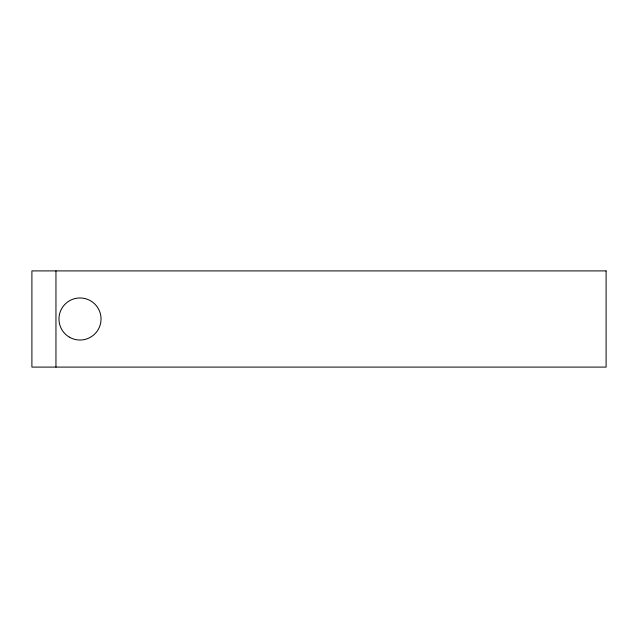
<?xml version="1.0" encoding="UTF-8"?>
<svg xmlns="http://www.w3.org/2000/svg" width="638" height="638" viewBox="0 0 638 638"><rect width="100%" height="100%" fill="white"/><g stroke="black" fill="none" stroke-linecap="round" stroke-linejoin="round"><path stroke-width="0.96" d="M55.953 270.903L55.953 367.097M606.1 270.903L31.9 270.903L31.9 367.097L606.1 367.097L606.1 270.903M69.478 337.223A21.046 21.046 0 0 0 101.043 319A21.046 21.046 0 0 0 69.478 300.777A21.046 21.046 0 0 0 69.478 337.223"/></g></svg>
